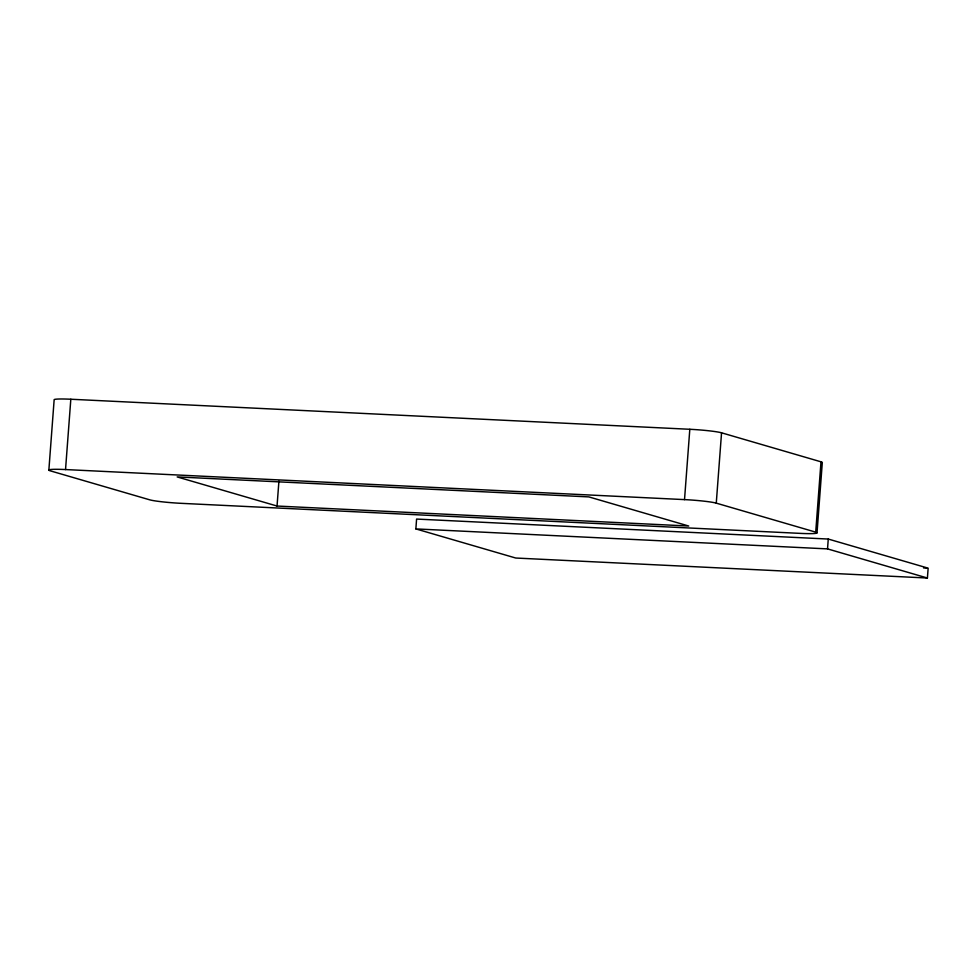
<?xml version="1.0" encoding="UTF-8"?>
<svg xmlns="http://www.w3.org/2000/svg" width="977" height="977" viewBox="0 0 977 977"><rect width="100%" height="100%" fill="white"/><g stroke="black" fill="none" stroke-linecap="round" stroke-linejoin="round"><path stroke-width="1.47" d="M48.85 470.23L54.138 399.898A24.999 1.881 4.3 0 1 70.82 399.239L689.811 429.282A24.999 1.881 4.3 0 1 721.551 432.811L820.998 461.816A24.999 1.881 4.3 0 1 822.316 462.39L817.028 532.721M820.998 461.816L815.71 532.135A24.999 1.881 4.3 0 1 800.358 533.381L181.356 503.338A24.999 1.881 4.3 0 1 149.615 499.797L50.169 470.804A24.999 1.881 4.3 0 1 65.532 469.558L70.82 399.239M277.041 506.037L177.167 476.923L588.838 496.902L688.724 526.029L277.041 506.037L278.921 481.136M415.86 528.911L416.593 519.068L828.264 539.048L928.15 568.174L927.405 578.018L515.734 558.026L415.86 528.911L827.531 548.891L927.405 578.018M815.71 532.135L716.263 503.143A24.999 1.881 4.3 0 0 684.523 499.613L689.811 429.282M716.263 503.143L721.551 432.811M827.531 548.891L828.264 539.048M65.532 469.558L684.523 499.613M923.57 567.942L926.623 568.089"/></g></svg>
